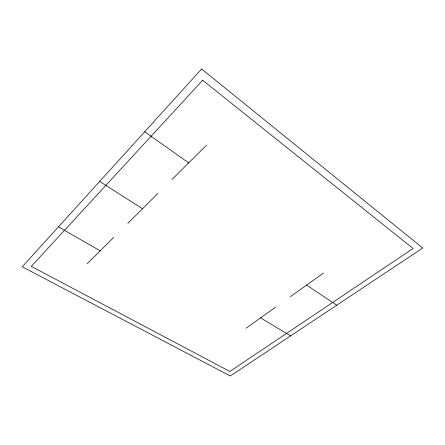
<?xml version="1.0" encoding="UTF-8"?>
<svg xmlns="http://www.w3.org/2000/svg" width="445" height="445" viewBox="0 0 445 445"><rect width="100%" height="100%" fill="white"/><g stroke="black" fill="none" stroke-linecap="round" stroke-linejoin="round"><path stroke-width="0.67" d="M87.198 263.752L113.703 237.402M127.815 223.379L157.931 193.447M171.909 179.552L206.219 145.454M246.035 328.243L275.739 307.089M290.34 296.693L323.543 273.046M58.473 226.85L100.181 250.846M260.614 317.864L290.596 335.903M99.652 181.438L142.539 208.744M306.616 285.1L336.754 305.214M144.72 131.737L188.663 162.898M201.613 68.997L22.25 266.794L230.282 376.003L422.75 248.037L201.613 68.997M202.664 80.245L31.3 266.366L229.854 371.464L413.099 248.488L202.664 80.245"/></g></svg>
